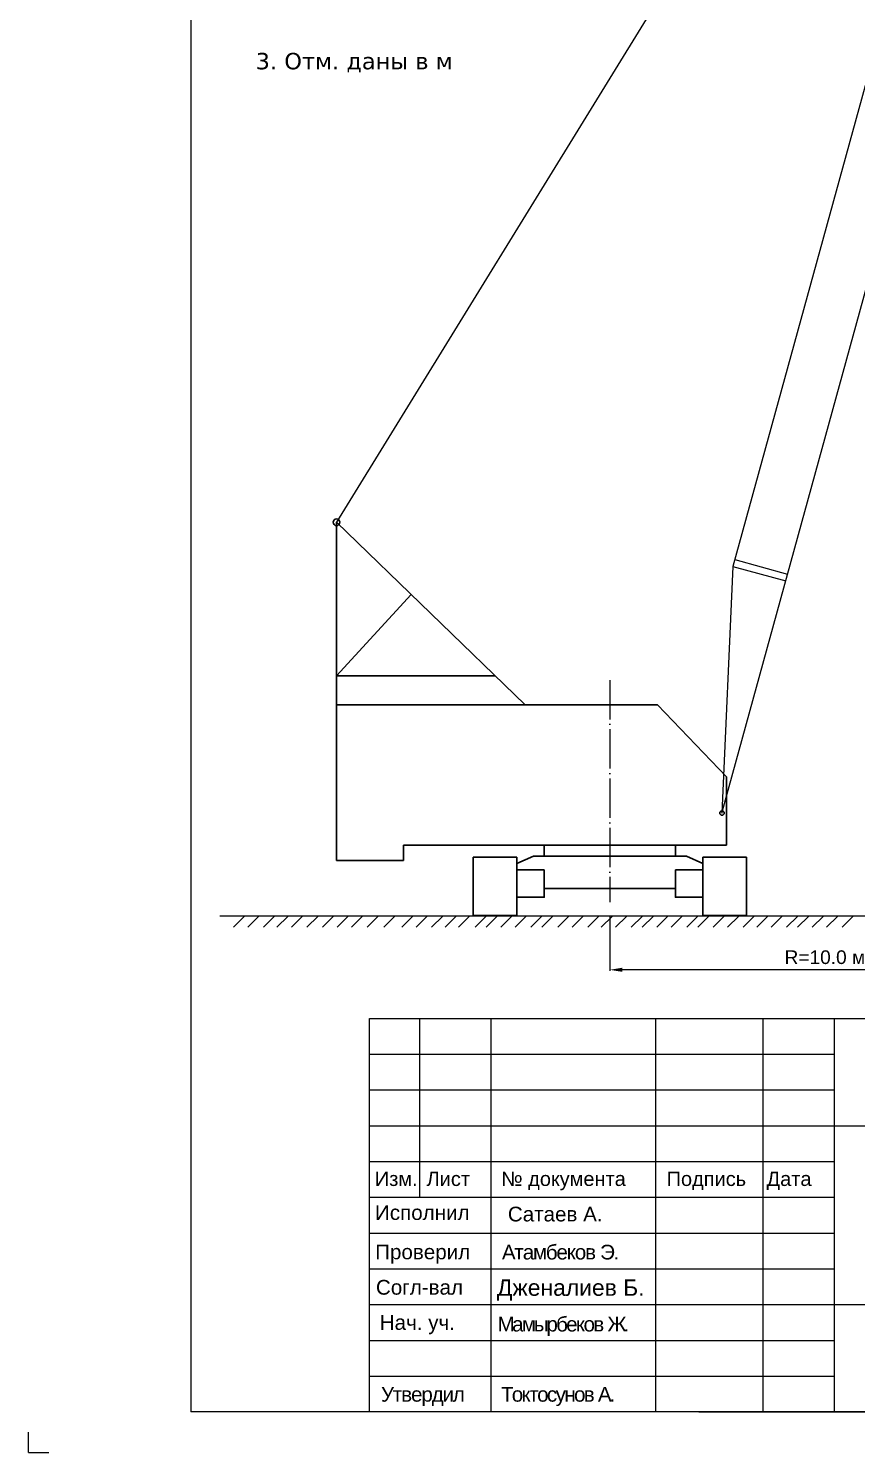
# Model space of a CAD drawing. Header units: millimetres. Extents: x 155577 to 993706, y -295114 to -113927.
# Drawn here: x 714462 to 729608, y -282929 to -256891 of the extents above; entities that cross this region are included whole.
import ezdxf

# ---------------------------------------------------------------- set-up
doc = ezdxf.new("R2010")
doc.units = ezdxf.units.MM
doc.linetypes.add('ACAD_ISO04W100', pattern=[30, 24, -3, 0, -3])
doc.layers.add('ось', color=160, linetype='Continuous', lineweight=15)
doc.layers.add('размер', color=84, linetype='Continuous', lineweight=18)
doc.styles.get("Standard").update_dxf_attribs({"font": 'arial.ttf'})
doc.dimstyles.new('ISO-25', dxfattribs={"dimtxt": 170, "dimasz": 170, "dimexe": 20, "dimexo": 10, "dimgap": 40, "dimtad": 1, "dimtxsty": 'Standard', "dimcen": 2.5, "dimadec": 0, "dimazin": 0, "dimtfac": 1, "dimtmove": 0, "dimatfit": 3, "dimfxl": 0, "dimarcsym": 0})

# ---------------------------------------------------------------- blocks, each defined once
blk = doc.blocks.new('стрела ДЭК -50 30 м')
for p, q in [((307292, 19005), (312744, 48506)), ((311398, 46721), (307108, 23514)), ((307108, 23514), (308092, 23332)), ((307108, 23514), (307292, 19005)), ((307132, 23643), (308115, 23461))]:
    blk.add_line(p, q)
blk = doc.blocks.new('ходовка ДЭК -50')
at = {"lineweight": 30}
for p, q in [((580953, 8672), (580953, 8472)), ((580953, 8672), (583352, 8672)), ((583352, 8672), (583352, 8472)), ((580452, 8457), (579652, 8457)), ((579652, 8457), (579652, 7387)), ((580753, 8472), (580452, 8339)), ((580452, 7387), (580452, 8457)), ((582152, 8472), (580753, 8472)), ((582152, 8472), (583552, 8472)), ((583552, 8472), (583852, 8339)), ((583852, 8457), (584652, 8457)), ((583852, 7387), (583852, 8457)), ((584652, 8457), (584652, 7387)), ((582152, 7882), (580952, 7882)), ((582152, 7882), (582152, 7882)), ((582152, 7882), (583352, 7882)), ((582152, 7882), (582152, 7882)), ((579652, 7387), (580452, 7387)), ((584652, 7387), (583852, 7387))]:
    blk.add_line(p, q, dxfattribs=at)
for p, q in [((580452, 8457), (580452, 8222)), ((583852, 8457), (583852, 8222))]:
    blk.add_line(p, q)
for points in [[(580952, 8222), (580452, 8222), (580452, 7722), (580952, 7722)], [(583352, 8222), (583852, 8222), (583852, 7722), (583352, 7722)]]:
    blk.add_lwpolyline(points, close=True, dxfattribs=at)
blk = doc.blocks.new('корпус ДЭК-50')
at = {"lineweight": 30}
for p, q in [((537296, 11242), (533847, 14577)), ((533847, 14577), (533847, 11242)), ((533847, 11767), (535212, 13257)), ((533847, 11767), (536741, 11767)), ((533847, 8391), (533847, 11242)), ((533847, 11242), (539715, 11242)), ((539715, 11242), (540977, 9922)), ((540977, 9922), (540977, 8672)), ((540977, 8672), (535070, 8672)), ((535070, 8672), (535070, 8391)), ((535070, 8391), (533847, 8391))]:
    blk.add_line(p, q, dxfattribs=at)
blk.add_line((533847, 8391), (533847, 8672))
at = {"color": 70, "lineweight": 30}
for centre, radius in [((533847, 14577), 60.4), ((540897, 9261), 40.4)]:
    blk.add_circle(centre, radius, dxfattribs=at)
at = {"layer": 'ось', "linetype": 'ACAD_ISO04W100', "ltscale": 30}
blk.add_line((538847, 11693), (538847, 7633), dxfattribs=at)
blk = doc.blocks.new('A4')
for p in [(839200.34, -1948.12), (839385.34, -2235.12)]:
    blk.add_line(p, (839200.34, -2235.12))
at = {"color": 4}
for q in [(839180.34, -2237.62), (839182.84, -2240.12)]:
    blk.add_line((839180.34, -2240.12), q, dxfattribs=at)
blk = doc.blocks.new('*D62')
at = {"layer": 'Defpoints', "color": 0, "transparency": 16777216}
for p in [(725096, -273101), (735096, -273390), (725096, -274103)]:
    blk.add_point(p, dxfattribs=at)
at = {"layer": 'размер', "color": 0, "lineweight": -2, "transparency": 16777216}
for p, q in [((725096, -273111), (725096, -274123)), ((735096, -273400), (735096, -274123)), ((734871, -274103), (725321, -274103))]:
    blk.add_line(p, q, dxfattribs=at)
at = {"layer": 'размер', "color": 0, "transparency": 16777216}
for points in [[(725321, -274065), (725321, -274140), (725096, -274103)], [(734871, -274065), (734871, -274140), (735096, -274103)]]:
    blk.add_solid(points, dxfattribs=at)
at = {"layer": 'размер', "color": 0, "transparency": 16777216, "insert": (730096, -273874), "char_height": 170, "attachment_point": 5}
blk.add_mtext('{\\H1.4706x;R=10.0 м    г/п = 21.8 т}', dxfattribs=at)

msp = doc.modelspace()

# ---------------------------------------------------------------- linework, layer by layer
for p, q in [((733596.493, -243994.855), (720096.227, -265920.717)), ((731327.227, -273120.717), (717960.154, -273120.717)), ((718212.104, -273324.364), (718415.751, -273120.717)), ((718474.737, -273324.364), (718678.383, -273120.717)), ((718759.881, -273324.364), (718963.528, -273120.717)), ((718759.881, -273324.364), (718963.528, -273120.717)), ((718759.881, -273324.364), (718963.528, -273120.717)), ((719007.504, -273324.364), (719211.151, -273120.717)), ((719270.137, -273324.364), (719473.783, -273120.717)), ((719555.281, -273324.364), (719758.928, -273120.717)), ((719839.436, -273324.364), (720043.083, -273120.717)), ((719839.436, -273324.364), (720043.083, -273120.717)), ((720106.477, -273324.364), (720310.124, -273120.717)), ((720369.11, -273324.364), (720572.756, -273120.717)), ((720654.254, -273324.364), (720857.901, -273120.717)), ((720962.097, -273324.364), (721165.743, -273120.717)), ((720962.097, -273324.364), (721165.743, -273120.717)), ((721288.56, -273324.364), (721492.207, -273120.717)), ((721551.192, -273324.364), (721754.839, -273120.717)), ((721836.337, -273324.364), (722039.984, -273120.717)), ((721836.337, -273324.364), (722039.984, -273120.717)), ((721836.337, -273324.364), (722039.984, -273120.717)), ((722083.96, -273324.364), (722287.607, -273120.717)), ((722326.592, -273324.364), (722530.239, -273120.717)), ((722631.737, -273324.364), (722835.384, -273120.717)), ((722832.903, -273324.364), (723036.55, -273120.717)), ((722832.903, -273324.364), (723036.55, -273120.717)), ((723099.944, -273324.364), (723303.591, -273120.717)), ((723362.576, -273324.364), (723566.223, -273120.717)), ((723647.721, -273324.364), (723851.368, -273120.717)), ((723848.887, -273324.364), (724052.534, -273120.717)), ((723848.887, -273324.364), (724052.534, -273120.717)), ((724143.395, -273324.364), (724347.042, -273120.717)), ((724406.027, -273324.364), (724609.674, -273120.717)), ((724691.172, -273324.364), (724894.819, -273120.717)), ((724691.172, -273324.364), (724894.819, -273120.717)), ((724691.172, -273324.364), (724894.819, -273120.717)), ((724938.795, -273324.364), (725142.442, -273120.717)), ((725201.427, -273324.364), (725405.074, -273120.717)), ((725486.572, -273324.364), (725690.219, -273120.717)), ((725687.738, -273324.364), (725891.385, -273120.717)), ((725687.738, -273324.364), (725891.385, -273120.717)), ((725954.779, -273324.364), (726158.426, -273120.717)), ((726217.411, -273324.364), (726421.058, -273120.717)), ((726502.556, -273324.364), (726706.203, -273120.717)), ((726703.722, -273324.364), (726907.369, -273120.717)), ((726703.722, -273324.364), (726907.369, -273120.717)), ((726985.778, -273324.364), (727189.425, -273120.717)), ((727248.41, -273324.364), (727452.057, -273120.717)), ((727533.555, -273324.364), (727737.202, -273120.717)), ((727533.555, -273324.364), (727737.202, -273120.717)), ((727533.555, -273324.364), (727737.202, -273120.717)), ((727781.178, -273324.364), (727984.825, -273120.717)), ((728043.81, -273324.364), (728247.457, -273120.717)), ((728328.955, -273324.364), (728532.602, -273120.717)), ((728530.121, -273324.364), (728733.768, -273120.717)), ((728530.121, -273324.364), (728733.768, -273120.717)), ((728797.162, -273324.364), (729000.809, -273120.717)), ((729059.794, -273324.364), (729263.441, -273120.717)), ((729344.939, -273324.364), (729548.586, -273120.717)), ((720702.514, -282186.761), (720702.514, -274991.582)), ((720702.514, -274991.582), (744904.479, -274991.582)), ((721618.264, -278262.118), (721618.264, -274991.582)), ((722926.478, -282186.761), (722926.478, -274991.582)), ((725935.371, -282186.761), (725935.371, -274991.582)), ((727897.693, -282186.761), (727897.693, -274991.582)), ((729205.907, -282186.761), (729205.907, -274991.582)), ((720702.514, -275645.69), (729205.907, -275645.69)), ((720702.514, -276299.797), (729205.907, -276299.797)), ((720702.514, -276953.904), (744904.479, -276953.904)), ((720702.514, -276953.904), (744904.479, -276953.904)), ((720702.514, -277608.011), (729205.907, -277608.011)), ((720702.514, -278262.118), (729205.907, -278262.118)), ((720702.514, -278262.118), (729205.907, -278262.118)), ((720702.514, -278916.225), (729205.907, -278916.225)), ((720702.514, -278916.225), (729205.907, -278916.225)), ((720702.514, -279570.333), (729205.907, -279570.333)), ((720702.514, -280224.44), (744904.479, -280224.44)), ((720702.514, -280878.547), (729205.907, -280878.547)), ((720702.514, -280878.547), (729205.907, -280878.547)), ((720702.514, -281532.654), (729205.907, -281532.654)), ((744904.479, -282186.761), (726722.679, -282186.761)), ((726722.679, -282186.761), (744904.479, -282186.761))]:
    msp.add_line(p, q)

# ---------------------------------------------------------------- block references
at = {"color": 4, "xscale": 148.5, "yscale": 148.5, "zscale": 148.5}
msp.add_blockref('A4', (-123903818.799, 49729.164), dxfattribs=at)
at = {"rotation": 355.1033367012197}
msp.add_blockref('стрела ДЭК -50 30 м', (419353.505, -263942.077), dxfattribs=at)
for name, p in [('корпус ДЭК-50', (186249.713, -280497.614)), ('ходовка ДЭК -50', (142943.734, -280497.614))]:
    msp.add_blockref(name, p)

# ---------------------------------------------------------------- texts
at = {"attachment_point": 1}
for s, insert, char_height, width in [('{\\fVerdana|b0|i0|c0|p34;3\\fVerdana|b0|i0|c204|p34;. Отм. даны в м}', (718616.841, -257337.782), 300, 5294.04981), ('Изм.', (720797.322, -277793.965), 261.6429, 3075.09004), ('Лист', (721743.445, -277793.965), 261.6429, 3075.09004), ('{\\fArial|b0|i0|c204|p34;№ документа}', (723107.841, -277793.965), 261.64286, 3075.09004), ('Подпись ', (726133.59, -277793.965), 261.6429, 1589.57003), ('Дата', (727962.778, -277793.965), 261.6429, 725.22237), ('Исполнил', (720800.388, -278407.235), 269.5497, 1536.4293), ('Сатаев А.', (723230.074, -278434.543), 269.5497, 2643.40605), ('Проверил', (720803.443, -279126.596), 269.5497, 1536.4293), ('{\\T0.9;Атамбеков Э}.', (723121.383, -279130.17), 269.54965, 2835.52721), ('Согл-вал', (720817.205, -279773.361), 269.5497, 1536.4293), ('Дженалиев Б.', (723031.328, -279764.223), 299.49961, 2761.70796), ('Нач. уч.', (720886.369, -280416.514), 269.5497, 2076.7043), ('{\\T0.85;Мамырбеков Ж\\T0.75;.}', (723040.763, -280446.784), 269.54965, 3102.1488), ('{\\T0.9;Утвердил}', (720909.109, -281729.935), 269.54965, 1536.4293), ('{\\T0.85;Токтосунов А.}', (723105.851, -281729.935), 269.54965, 3177.93611)]:
    msp.add_mtext(s, dxfattribs=dict(at, insert=insert, char_height=char_height, width=width))

# ---------------------------------------------------------------- dimensions: what is measured, and where the dimension line sits
at = {"layer": 'размер'}
dim = msp.add_linear_dim(base=(725096.227, -274102.874), p1=(735096.227, -273390.059), p2=(725096.227, -273100.717), text='{\\H1.4706x;R=10.0 м    г/п = 21.8 т}', dimstyle='ISO-25', override={"dimasz": 225, "dimgap": 100}, dxfattribs=at)
dim.commit()
dim.dimension.update_dxf_attribs({"geometry": '*D62', "text_midpoint": (730096.227, -274102.874), "dimtype": 160})

doc.saveas('drawing.dxf')
